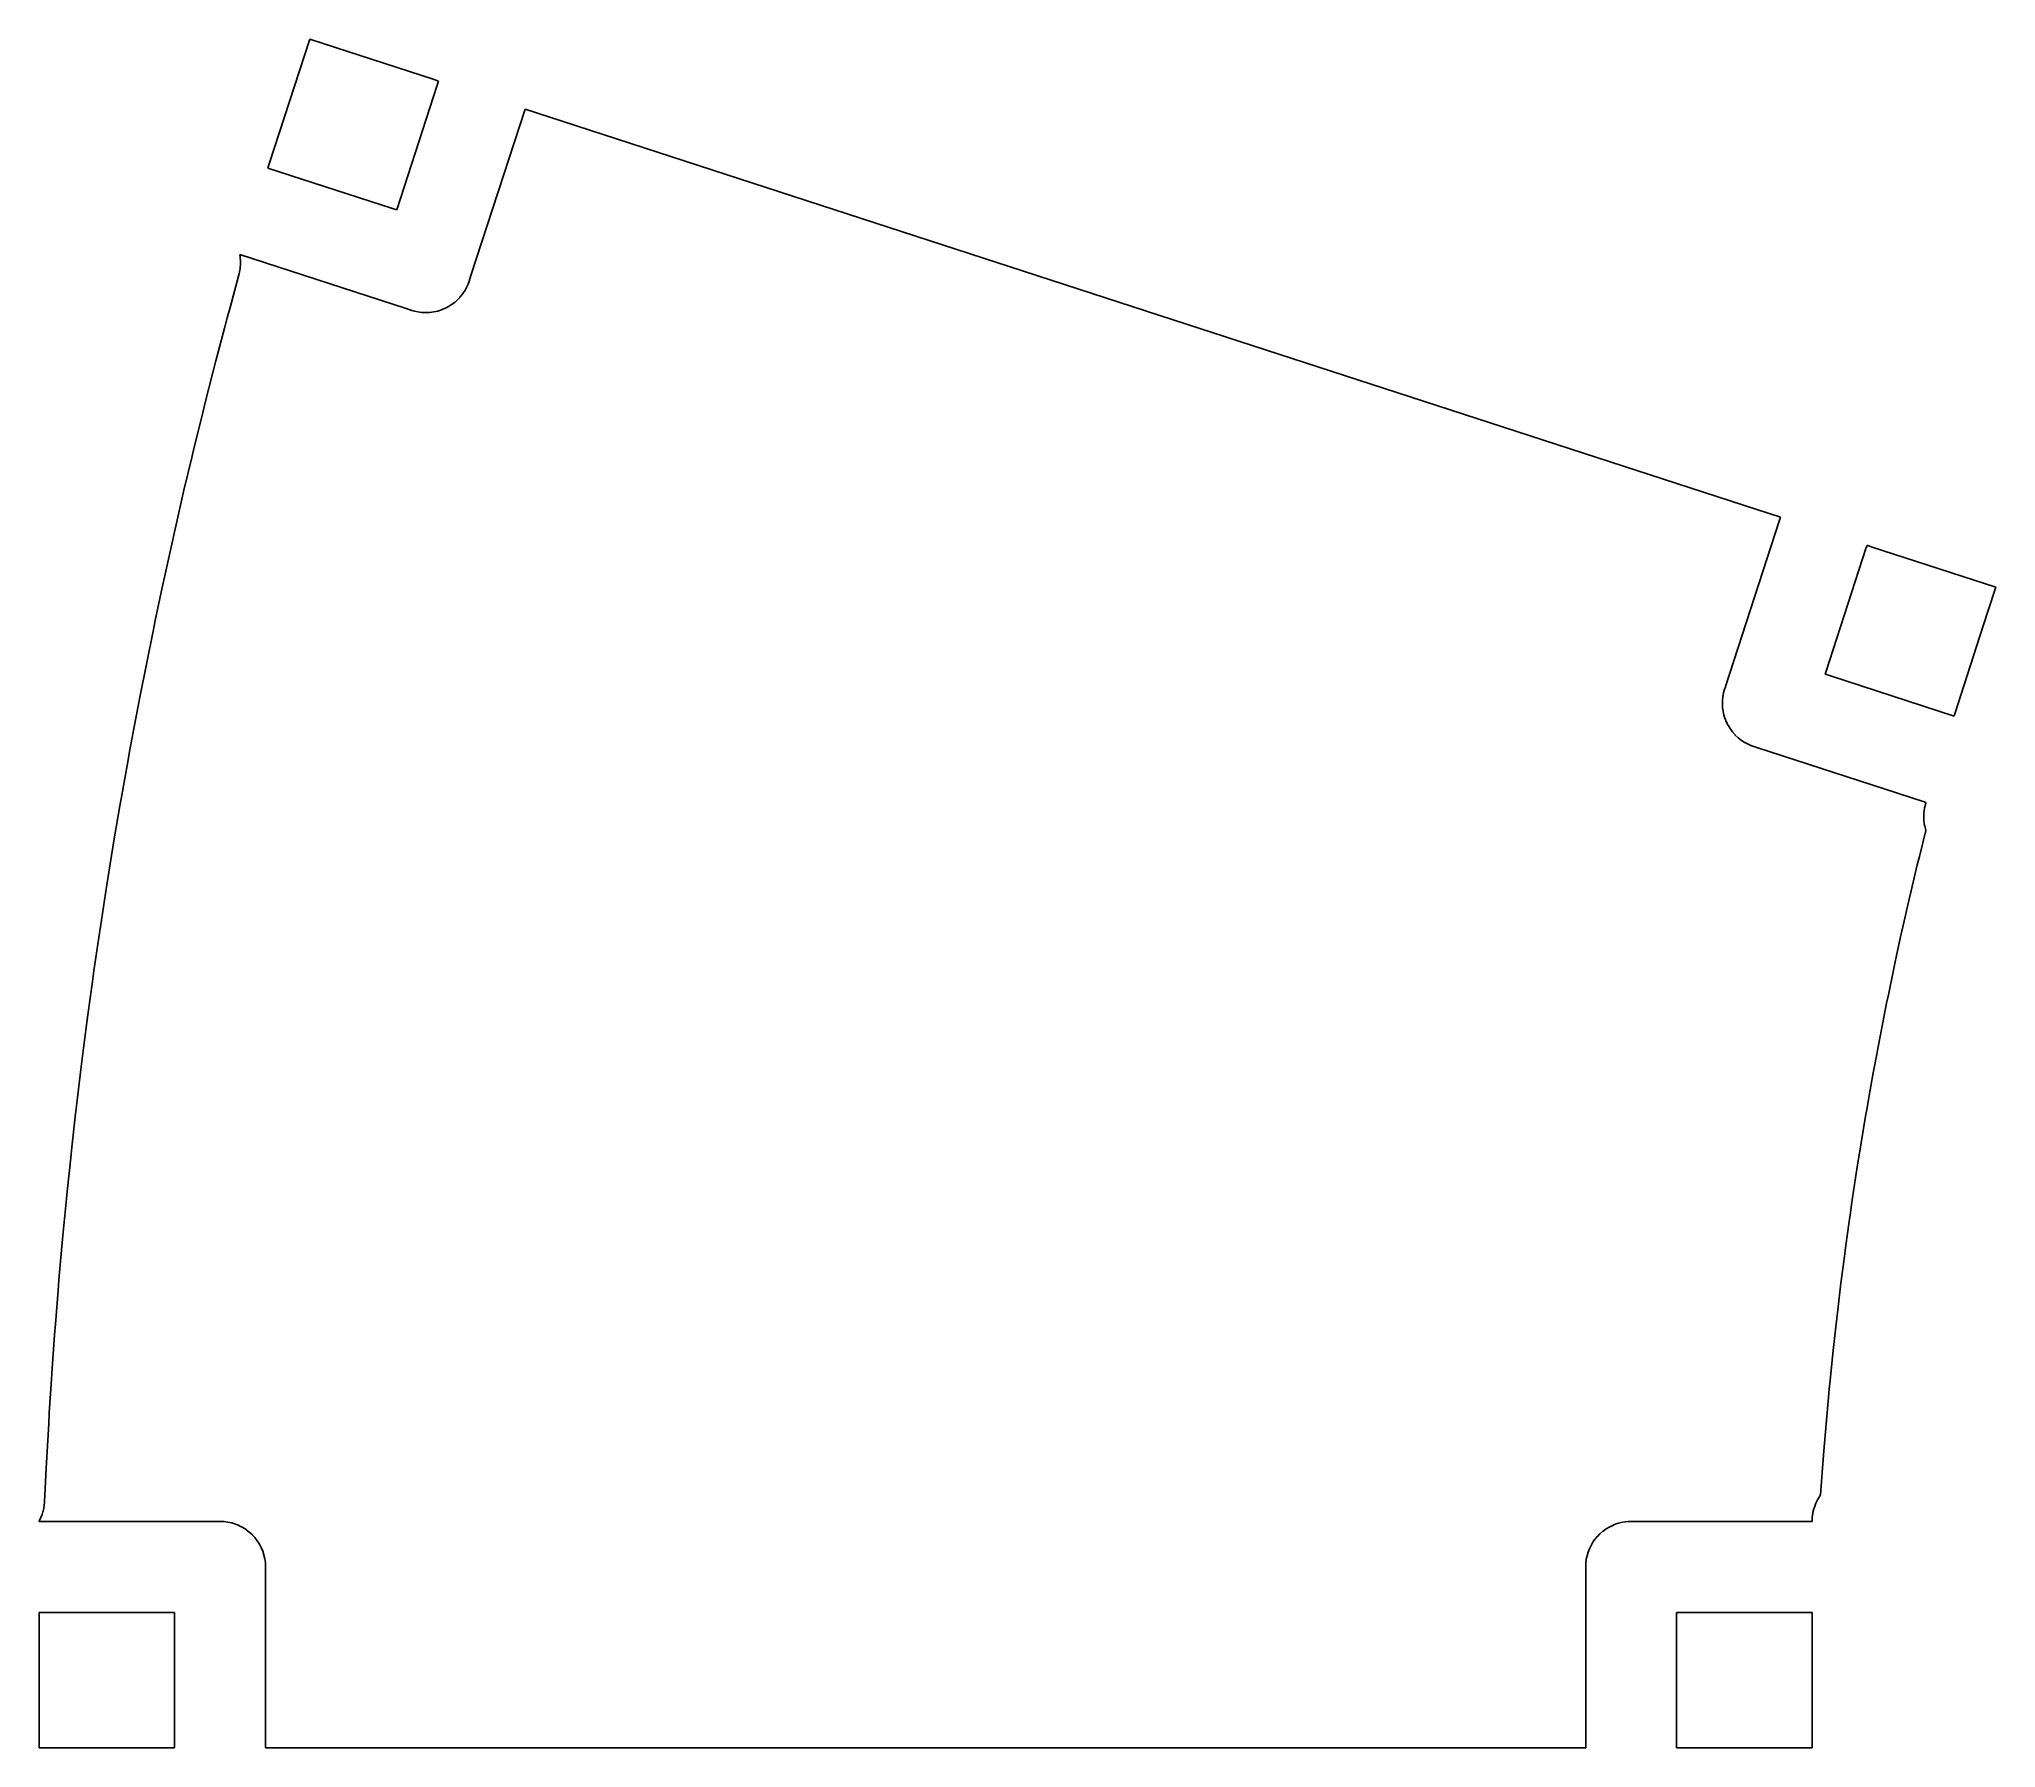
# Model space of a CAD drawing. Header units: millimetres. Extents: x 0 to 215, y 0 to 188.
import ezdxf

# ---------------------------------------------------------------- set-up
doc = ezdxf.new("R2010")
doc.units = ezdxf.units.MM
doc.layers.add('Mesh_cs001', color=7, linetype='CONTINUOUS')

msp = doc.modelspace()

# ---------------------------------------------------------------- linework, layer by layer
at = {"layer": 'Mesh_cs001'}
for p, q in [((25.3076, 174.189, 9.1), (29.7585, 187.887, 9.1)), ((29.7585, 187.887, 9.1), (43.4568, 183.437, 9.1)), ((43.4568, 183.437, 9.1), (43.9292, 183.283, 9.1)), ((43.9292, 183.283, 9.1), (43.7757, 182.811, 9.1)), ((43.7757, 182.811, 9.1), (39.3248, 169.112, 9.1)), ((53.4398, 180.193, 9.1), (47.4953, 161.898, 9.1)), ((56.0599, 179.342, 9.1), (53.4398, 180.193, 9.1)), ((124.734, 157.028, 9.1), (56.0599, 179.342, 9.1)), ((25.1541, 173.717, 9.1), (25.3076, 174.189, 9.1)), ((38.8583, 169.264, 9.1), (25.1541, 173.717, 9.1)), ((39.3248, 169.112, 9.1), (38.8583, 169.264, 9.1)), ((40.3753, 158.256, 9.1), (22.0639, 164.206, 9.1)), ((22.0639, 164.206, 9.1), (22.0678, 164.179, 9.1)), ((22.0678, 164.179, 9.1), (22.0718, 164.152, 9.1)), ((22.0718, 164.152, 9.1), (22.0963, 163.974, 9.1)), ((22.0963, 163.974, 9.1), (22.1263, 163.761, 9.1)), ((22.1263, 163.761, 9.1), (22.136, 163.597, 9.1)), ((22.136, 163.597, 9.1), (22.1472, 163.389, 9.1)), ((21.9677, 161.959, 9.1), (20.9947, 158.383, 9.1)), ((21.9987, 162.084, 9.1), (21.9677, 161.959, 9.1)), ((22.0509, 162.31, 9.1), (21.9987, 162.084, 9.1)), ((22.0759, 162.475, 9.1), (22.0509, 162.31, 9.1)), ((22.0957, 162.625, 9.1), (22.0759, 162.475, 9.1)), ((22.1274, 162.835, 9.1), (22.0957, 162.625, 9.1)), ((22.1291, 162.861, 9.1), (22.1274, 162.835, 9.1)), ((22.1433, 163.07, 9.1), (22.1291, 162.861, 9.1)), ((22.1464, 163.213, 9.1), (22.1433, 163.07, 9.1)), ((22.1472, 163.389, 9.1), (22.1464, 163.213, 9.1)), ((47.4953, 161.898, 9.1), (47.2903, 161.267, 9.1)), ((46.2697, 159.488, 9.1), (45.9984, 159.206, 9.1)), ((46.28, 159.499, 9.1), (46.2697, 159.488, 9.1)), ((46.5279, 159.803, 9.1), (46.28, 159.499, 9.1)), ((46.5372, 159.815, 9.1), (46.5279, 159.803, 9.1)), ((46.76, 160.139, 9.1), (46.5372, 159.815, 9.1)), ((46.7682, 160.151, 9.1), (46.76, 160.139, 9.1)), ((46.9643, 160.493, 9.1), (46.7682, 160.151, 9.1)), ((46.9714, 160.506, 9.1), (46.9643, 160.493, 9.1)), ((47.1443, 160.875, 9.1), (46.9714, 160.506, 9.1)), ((47.149, 160.885, 9.1), (47.1443, 160.875, 9.1)), ((47.2864, 161.256, 9.1), (47.149, 160.885, 9.1)), ((47.2903, 161.267, 9.1), (47.2864, 161.256, 9.1)), ((20.6846, 157.243, 9.1), (20.3837, 156.101, 9.1)), ((20.9947, 158.383, 9.1), (20.6846, 157.243, 9.1)), ((40.99, 158.057, 9.1), (40.3753, 158.256, 9.1)), ((41.2994, 157.967, 9.1), (40.99, 158.057, 9.1)), ((41.3123, 157.964, 9.1), (41.2994, 157.967, 9.1)), ((41.6352, 157.894, 9.1), (41.3123, 157.964, 9.1)), ((41.6484, 157.891, 9.1), (41.6352, 157.894, 9.1)), ((42.0709, 157.834, 9.1), (41.6484, 157.891, 9.1)), ((42.083, 157.832, 9.1), (42.0709, 157.834, 9.1)), ((42.5098, 157.813, 9.1), (42.083, 157.832, 9.1)), ((42.5232, 157.812, 9.1), (42.5098, 157.813, 9.1)), ((42.5366, 157.813, 9.1), (42.5232, 157.812, 9.1)), ((42.9644, 157.83, 9.1), (42.5366, 157.813, 9.1)), ((42.9777, 157.832, 9.1), (42.9644, 157.83, 9.1)), ((43.4031, 157.888, 9.1), (42.9777, 157.832, 9.1)), ((43.4162, 157.891, 9.1), (43.4031, 157.888, 9.1)), ((43.8358, 157.984, 9.1), (43.4162, 157.891, 9.1)), ((43.8487, 157.988, 9.1), (43.8358, 157.984, 9.1)), ((44.2591, 158.119, 9.1), (43.8487, 157.988, 9.1)), ((44.2716, 158.123, 9.1), (44.2591, 158.119, 9.1)), ((44.6696, 158.291, 9.1), (44.2716, 158.123, 9.1)), ((44.683, 158.297, 9.1), (44.6696, 158.291, 9.1)), ((45.0277, 158.478, 9.1), (44.683, 158.297, 9.1)), ((45.0405, 158.485, 9.1), (45.0277, 158.478, 9.1)), ((45.3701, 158.693, 9.1), (45.0405, 158.485, 9.1)), ((45.3821, 158.702, 9.1), (45.3701, 158.693, 9.1)), ((45.6944, 158.937, 9.1), (45.3821, 158.702, 9.1)), ((45.7056, 158.946, 9.1), (45.6944, 158.937, 9.1)), ((45.9984, 159.206, 9.1), (45.7056, 158.946, 9.1)), ((20.3837, 156.101, 9.1), (19.4395, 152.516, 9.1)), ((152.272, 148.08, 9.1), (124.734, 157.028, 9.1)), ((19.1478, 151.372, 9.1), (18.2324, 147.78, 9.1)), ((19.4395, 152.516, 9.1), (19.1478, 151.372, 9.1)), ((17.9499, 146.633, 9.1), (17.0635, 143.033, 9.1)), ((18.2324, 147.78, 9.1), (17.9499, 146.633, 9.1)), ((188.913, 136.175, 9.1), (152.272, 148.08, 9.1)), ((17.0635, 143.033, 9.1), (16.7902, 141.884, 9.1)), ((16.7902, 141.884, 9.1), (15.9327, 138.278, 9.1)), ((15.9327, 138.278, 9.1), (15.1042, 134.665, 9.1)), ((191.533, 135.324, 9.1), (188.913, 136.175, 9.1)), ((14.8402, 133.514, 9.1), (14.5854, 132.36, 9.1)), ((15.1042, 134.665, 9.1), (14.8402, 133.514, 9.1)), ((185.486, 116.713, 9.1), (191.431, 135.008, 9.1)), ((191.431, 135.008, 9.1), (191.456, 135.087, 9.1)), ((191.456, 135.087, 9.1), (191.482, 135.166, 9.1)), ((191.482, 135.166, 9.1), (191.508, 135.245, 9.1)), ((191.508, 135.245, 9.1), (191.533, 135.324, 9.1)), ((14.5854, 132.36, 9.1), (13.786, 128.741, 9.1)), ((200.967, 131.997, 9.1), (196.516, 118.299, 9.1)), ((201.005, 132.115, 9.1), (200.967, 131.997, 9.1)), ((201.044, 132.234, 9.1), (201.005, 132.115, 9.1)), ((201.516, 132.08, 9.1), (201.044, 132.234, 9.1)), ((215.214, 127.629, 9.1), (201.516, 132.08, 9.1)), ((13.5406, 127.585, 9.1), (12.7703, 123.96, 9.1)), ((13.786, 128.741, 9.1), (13.5406, 127.585, 9.1)), ((214.341, 124.942, 9.1), (215.214, 127.629, 9.1)), ((213.469, 122.256, 9.1), (214.341, 124.942, 9.1)), ((12.5341, 122.802, 9.1), (11.793, 119.17, 9.1)), ((12.7703, 123.96, 9.1), (12.5341, 122.802, 9.1)), ((210.687, 113.695, 9.1), (213.469, 122.256, 9.1)), ((11.793, 119.17, 9.1), (11.0811, 115.533, 9.1)), ((185.274, 116.007, 9.1), (185.384, 116.398, 9.1)), ((185.384, 116.398, 9.1), (185.409, 116.476, 9.1)), ((185.409, 116.476, 9.1), (185.435, 116.555, 9.1)), ((185.435, 116.555, 9.1), (185.461, 116.634, 9.1)), ((185.461, 116.634, 9.1), (185.486, 116.713, 9.1)), ((196.478, 118.181, 9.1), (196.439, 118.063, 9.1)), ((196.439, 118.063, 9.1), (196.912, 117.909, 9.1)), ((196.516, 118.299, 9.1), (196.478, 118.181, 9.1)), ((196.912, 117.909, 9.1), (210.61, 113.458, 9.1)), ((10.8542, 114.373, 9.1), (10.6367, 113.212, 9.1)), ((11.0811, 115.533, 9.1), (10.8542, 114.373, 9.1)), ((185.14, 114.786, 9.1), (185.15, 115.179, 9.1)), ((185.14, 114.772, 9.1), (185.14, 114.786, 9.1)), ((185.161, 114.381, 9.1), (185.14, 114.772, 9.1)), ((185.15, 115.179, 9.1), (185.151, 115.192, 9.1)), ((185.151, 115.192, 9.1), (185.193, 115.584, 9.1)), ((185.163, 114.368, 9.1), (185.161, 114.381, 9.1)), ((185.216, 113.98, 9.1), (185.163, 114.368, 9.1)), ((185.193, 115.584, 9.1), (185.195, 115.597, 9.1)), ((185.195, 115.597, 9.1), (185.272, 115.997, 9.1)), ((185.272, 115.997, 9.1), (185.274, 116.007, 9.1)), ((10.6367, 113.212, 9.1), (9.95406, 109.569, 9.1)), ((185.218, 113.968, 9.1), (185.216, 113.98, 9.1)), ((185.302, 113.586, 9.1), (185.218, 113.968, 9.1)), ((185.306, 113.573, 9.1), (185.302, 113.586, 9.1)), ((185.42, 113.199, 9.1), (185.306, 113.573, 9.1)), ((185.425, 113.187, 9.1), (185.42, 113.199, 9.1)), ((185.569, 112.824, 9.1), (185.425, 113.187, 9.1)), ((185.574, 112.812, 9.1), (185.569, 112.824, 9.1)), ((185.747, 112.463, 9.1), (185.574, 112.812, 9.1)), ((185.753, 112.451, 9.1), (185.747, 112.463, 9.1)), ((185.977, 112.082, 9.1), (185.753, 112.451, 9.1)), ((185.984, 112.071, 9.1), (185.977, 112.082, 9.1)), ((186.24, 111.724, 9.1), (185.984, 112.071, 9.1)), ((210.61, 113.458, 9.1), (210.648, 113.576, 9.1)), ((210.648, 113.576, 9.1), (210.687, 113.695, 9.1)), ((186.532, 111.39, 9.1), (186.24, 111.724, 9.1)), ((186.551, 111.371, 9.1), (186.532, 111.39, 9.1)), ((186.862, 111.076, 9.1), (186.551, 111.371, 9.1)), ((186.873, 111.067, 9.1), (186.862, 111.076, 9.1)), ((187.208, 110.801, 9.1), (186.873, 111.067, 9.1)), ((187.577, 110.559, 9.1), (187.208, 110.801, 9.1)), ((187.588, 110.552, 9.1), (187.577, 110.559, 9.1)), ((187.964, 110.351, 9.1), (187.588, 110.552, 9.1)), ((188.278, 110.212, 9.1), (187.964, 110.351, 9.1)), ((188.594, 110.097, 9.1), (188.278, 110.212, 9.1)), ((188.909, 109.995, 9.1), (188.594, 110.097, 9.1)), ((207.204, 104.05, 9.1), (188.909, 109.995, 9.1)), ((9.74586, 108.406, 9.1), (9.09254, 104.758, 9.1)), ((9.95406, 109.569, 9.1), (9.74586, 108.406, 9.1)), ((8.8937, 103.593, 9.1), (8.26974, 99.9394, 9.1)), ((9.09254, 104.758, 9.1), (8.8937, 103.593, 9.1)), ((207.52, 103.948, 9.1), (207.204, 104.05, 9.1)), ((207.324, 103.052, 9.1), (207.366, 103.352, 9.1)), ((207.366, 103.352, 9.1), (207.392, 103.471, 9.1)), ((207.392, 103.471, 9.1), (207.495, 103.862, 9.1)), ((207.495, 103.862, 9.1), (207.507, 103.901, 9.1)), ((207.507, 103.901, 9.1), (207.514, 103.927, 9.1)), ((207.514, 103.927, 9.1), (207.52, 103.948, 9.1)), ((207.275, 102.424, 9.1), (207.285, 102.624, 9.1)), ((207.276, 102.36, 9.1), (207.275, 102.424, 9.1)), ((207.282, 102.209, 9.1), (207.276, 102.36, 9.1)), ((207.285, 102.11, 9.1), (207.282, 102.209, 9.1)), ((207.285, 102.624, 9.1), (207.294, 102.83, 9.1)), ((207.3, 101.941, 9.1), (207.285, 102.11, 9.1)), ((207.294, 102.83, 9.1), (207.324, 103.052, 9.1)), ((207.324, 101.705, 9.1), (207.3, 101.941, 9.1)), ((207.339, 101.619, 9.1), (207.324, 101.705, 9.1)), ((207.385, 101.361, 9.1), (207.339, 101.619, 9.1)), ((207.464, 101.054, 9.1), (207.385, 101.361, 9.1)), ((8.26974, 99.9394, 9.1), (7.67517, 96.2807, 9.1)), ((206.802, 98.0152, 9.1), (207.511, 100.886, 9.1)), ((207.511, 100.886, 9.1), (207.464, 101.054, 9.1)), ((205.895, 94.2233, 9.1), (206.576, 97.1004, 9.1)), ((206.576, 97.1004, 9.1), (206.802, 98.0152, 9.1)), ((7.48569, 95.1148, 9.1), (7.3056, 93.9473, 9.1)), ((7.67517, 96.2807, 9.1), (7.48569, 95.1148, 9.1)), ((7.3056, 93.9473, 9.1), (6.74046, 90.2839, 9.1)), ((205.023, 90.423, 9.1), (205.678, 93.3064, 9.1)), ((205.678, 93.3064, 9.1), (205.895, 94.2233, 9.1)), ((204.815, 89.5041, 9.1), (205.023, 90.423, 9.1)), ((6.56975, 89.1151, 9.1), (6.03409, 85.4473, 9.1)), ((6.74046, 90.2839, 9.1), (6.56975, 89.1151, 9.1)), ((204.188, 86.6147, 9.1), (204.815, 89.5041, 9.1)), ((203.988, 85.6939, 9.1), (204.188, 86.6147, 9.1)), ((5.87278, 84.2771, 9.1), (5.36662, 80.6051, 9.1)), ((6.03409, 85.4473, 9.1), (5.87278, 84.2771, 9.1)), ((203.388, 82.7986, 9.1), (203.988, 85.6939, 9.1)), ((202.624, 78.9752, 9.1), (203.197, 81.876, 9.1)), ((203.197, 81.876, 9.1), (203.388, 82.7986, 9.1)), ((5.36662, 80.6051, 9.1), (4.88999, 76.9292, 9.1)), ((201.897, 75.1447, 9.1), (202.442, 78.0508, 9.1)), ((202.442, 78.0508, 9.1), (202.624, 78.9752, 9.1)), ((4.7381, 75.7578, 9.1), (4.59563, 74.5851, 9.1)), ((4.88999, 76.9292, 9.1), (4.7381, 75.7578, 9.1)), ((4.59563, 74.5851, 9.1), (4.14857, 70.9055, 9.1)), ((201.206, 71.3075, 9.1), (201.723, 74.2186, 9.1)), ((201.723, 74.2186, 9.1), (201.897, 75.1447, 9.1)), ((201.041, 70.3798, 9.1), (201.206, 71.3075, 9.1)), ((4.01553, 69.7317, 9.1), (3.59806, 66.0486, 9.1)), ((4.14857, 70.9055, 9.1), (4.01553, 69.7317, 9.1)), ((200.394, 66.5348, 9.1), (200.885, 69.4506, 9.1)), ((200.885, 69.4506, 9.1), (201.041, 70.3798, 9.1)), ((3.47447, 64.8738, 9.1), (3.08662, 61.1875, 9.1)), ((3.59806, 66.0486, 9.1), (3.47447, 64.8738, 9.1)), ((199.932, 63.6145, 9.1), (200.394, 66.5348, 9.1)), ((199.35, 59.7593, 9.1), (199.785, 62.6838, 9.1)), ((199.785, 62.6838, 9.1), (199.932, 63.6145, 9.1)), ((3.08662, 61.1875, 9.1), (2.97247, 60.0118, 9.1)), ((2.97247, 60.0118, 9.1), (2.61428, 56.3224, 9.1)), ((199.081, 57.894, 9.1), (199.211, 58.8273, 9.1)), ((199.211, 58.8273, 9.1), (199.35, 59.7593, 9.1)), ((2.61428, 56.3224, 9.1), (2.50958, 55.1458, 9.1)), ((198.674, 54.9655, 9.1), (199.081, 57.894, 9.1)), ((2.50958, 55.1458, 9.1), (2.18106, 51.4537, 9.1)), ((198.173, 51.0988, 9.1), (198.553, 54.031, 9.1)), ((198.553, 54.031, 9.1), (198.674, 54.9655, 9.1)), ((2.08583, 50.2763, 9.1), (1.78699, 46.5816, 9.1)), ((2.18106, 51.4537, 9.1), (2.08583, 50.2763, 9.1)), ((197.821, 48.1631, 9.1), (198.173, 51.0988, 9.1)), ((197.709, 47.2275, 9.1), (197.821, 48.1631, 9.1)), ((1.70123, 45.4035, 9.1), (1.43211, 41.7066, 9.1)), ((1.78699, 46.5816, 9.1), (1.70123, 45.4035, 9.1)), ((197.282, 43.3521, 9.1), (197.606, 46.291, 9.1)), ((197.606, 46.291, 9.1), (197.709, 47.2275, 9.1)), ((196.985, 40.4103, 9.1), (197.282, 43.3521, 9.1)), ((1.43211, 41.7066, 9.1), (1.35582, 40.5278, 9.1)), ((1.35582, 40.5278, 9.1), (1.11642, 36.8288, 9.1)), ((196.805, 38.5344, 9.1), (196.891, 39.4727, 9.1)), ((196.891, 39.4727, 9.1), (196.985, 40.4103, 9.1)), ((1.11642, 36.8288, 9.1), (1.04961, 35.6495, 9.1)), ((196.536, 35.5899, 9.1), (196.805, 38.5344, 9.1)), ((1.04961, 35.6495, 9.1), (0.839965, 31.9487, 9.1)), ((196.295, 32.643, 9.1), (196.536, 35.5899, 9.1)), ((196.219, 31.7039, 9.1), (196.295, 32.643, 9.1)), ((0.782637, 30.7688, 9.1), (0.602746, 27.0665, 9.1)), ((0.839965, 31.9487, 9.1), (0.782637, 30.7688, 9.1)), ((195.938, 27.8151, 9.1), (196.151, 30.7641, 9.1)), ((196.151, 30.7641, 9.1), (196.219, 31.7039, 9.1)), ((0.424753, 25.9489, 9.1), (0.337553, 25.6759, 9.1)), ((0.445891, 26.0378, 9.1), (0.424753, 25.9489, 9.1)), ((0.512219, 26.3166, 9.1), (0.445891, 26.0378, 9.1)), ((0.526585, 26.4068, 9.1), (0.512219, 26.3166, 9.1)), ((0.571664, 26.6898, 9.1), (0.526585, 26.4068, 9.1)), ((0.595234, 26.9755, 9.1), (0.571664, 26.6898, 9.1)), ((0.602746, 27.0665, 9.1), (0.595234, 26.9755, 9.1)), ((195.068, 25.7219, 9.1), (195.137, 26.052, 9.1)), ((195.137, 26.052, 9.1), (195.161, 26.1568, 9.1)), ((195.161, 26.1568, 9.1), (195.258, 26.4785, 9.1)), ((195.258, 26.4785, 9.1), (195.291, 26.5808, 9.1)), ((195.291, 26.5808, 9.1), (195.416, 26.8918, 9.1)), ((195.416, 26.8918, 9.1), (195.458, 26.9907, 9.1)), ((195.458, 26.9907, 9.1), (195.61, 27.2889, 9.1)), ((195.61, 27.2889, 9.1), (195.661, 27.3837, 9.1)), ((195.661, 27.3837, 9.1), (195.766, 27.5588, 9.1)), ((195.766, 27.5588, 9.1), (195.825, 27.6488, 9.1)), ((195.825, 27.6488, 9.1), (195.938, 27.8151, 9.1)), ((0.005597, 24.9113, 9.1), (0, 24.9, 9.1)), ((0, 24.9, 9.1), (0.017003, 24.9, 9.1)), ((0.16791, 25.2386, 9.1), (0.005597, 24.9113, 9.1)), ((0.017003, 24.9, 9.1), (19.2537, 24.9, 9.1)), ((0.202191, 25.3233, 9.1), (0.16791, 25.2386, 9.1)), ((0.309764, 25.5889, 9.1), (0.202191, 25.3233, 9.1)), ((0.337553, 25.6759, 9.1), (0.309764, 25.5889, 9.1)), ((19.2537, 24.9, 9.1), (19.9, 24.9, 9.1)), ((19.9, 24.9, 9.1), (20.3213, 24.8816, 9.1)), ((20.3213, 24.8816, 9.1), (20.3358, 24.881, 9.1)), ((20.3358, 24.881, 9.1), (20.7538, 24.8259, 9.1)), ((20.7538, 24.8259, 9.1), (20.7682, 24.824, 9.1)), ((20.7682, 24.824, 9.1), (21.1799, 24.7328, 9.1)), ((21.1799, 24.7328, 9.1), (21.1941, 24.7296, 9.1)), ((21.1941, 24.7296, 9.1), (21.5962, 24.6028, 9.1)), ((21.5962, 24.6028, 9.1), (21.6101, 24.5985, 9.1)), ((21.6101, 24.5985, 9.1), (21.9997, 24.4371, 9.1)), ((21.9997, 24.4371, 9.1), (22.0131, 24.4315, 9.1)), ((22.0131, 24.4315, 9.1), (22.3871, 24.2368, 9.1)), ((22.3871, 24.2368, 9.1), (22.4, 24.2301, 9.1)), ((22.4, 24.2301, 9.1), (22.7556, 24.0036, 9.1)), ((22.7556, 24.0036, 9.1), (22.7679, 23.9958, 9.1)), ((22.7679, 23.9958, 9.1), (22.7794, 23.9869, 9.1)), ((22.7794, 23.9869, 9.1), (23.1139, 23.7302, 9.1)), ((23.1139, 23.7302, 9.1), (23.4248, 23.4454, 9.1)), ((171.671, 23.539, 9.1), (171.998, 23.821, 9.1)), ((171.998, 23.821, 9.1), (172.008, 23.8296, 9.1)), ((172.008, 23.8296, 9.1), (172.358, 24.0808, 9.1)), ((172.358, 24.0808, 9.1), (172.369, 24.0886, 9.1)), ((172.369, 24.0886, 9.1), (172.74, 24.3072, 9.1)), ((172.74, 24.3072, 9.1), (172.751, 24.314, 9.1)), ((172.751, 24.314, 9.1), (172.764, 24.3199, 9.1)), ((172.764, 24.3199, 9.1), (173.151, 24.5044, 9.1)), ((173.151, 24.5044, 9.1), (173.163, 24.5092, 9.1)), ((173.163, 24.5092, 9.1), (173.565, 24.6585, 9.1)), ((173.565, 24.6585, 9.1), (173.578, 24.6622, 9.1)), ((173.578, 24.6622, 9.1), (173.99, 24.7752, 9.1)), ((173.99, 24.7752, 9.1), (174.003, 24.7779, 9.1)), ((174.003, 24.7779, 9.1), (174.423, 24.8538, 9.1)), ((174.423, 24.8538, 9.1), (174.436, 24.8555, 9.1)), ((174.436, 24.8555, 9.1), (174.765, 24.8887, 9.1)), ((174.765, 24.8887, 9.1), (174.778, 24.8893, 9.1)), ((174.778, 24.8893, 9.1), (175.1, 24.9, 9.1)), ((175.1, 24.9, 9.1), (175.432, 24.9, 9.1)), ((175.432, 24.9, 9.1), (194.668, 24.9, 9.1)), ((194.668, 24.9, 9.1), (195, 24.9, 9.1)), ((195, 24.9, 9.1), (195.017, 25.3126, 9.1)), ((195.017, 25.3126, 9.1), (195.054, 25.6154, 9.1)), ((195.054, 25.6154, 9.1), (195.068, 25.7219, 9.1)), ((23.4248, 23.4454, 9.1), (23.4355, 23.4355, 9.1)), ((23.4355, 23.4355, 9.1), (23.7204, 23.1247, 9.1)), ((23.7204, 23.1247, 9.1), (23.7302, 23.1139, 9.1)), ((23.7302, 23.1139, 9.1), (23.9869, 22.7794, 9.1)), ((23.9869, 22.7794, 9.1), (23.9958, 22.7679, 9.1)), ((23.9958, 22.7679, 9.1), (24.2223, 22.4123, 9.1)), ((24.2223, 22.4123, 9.1), (24.2301, 22.4, 9.1)), ((24.2301, 22.4, 9.1), (24.4248, 22.026, 9.1)), ((24.4248, 22.026, 9.1), (24.4315, 22.0131, 9.1)), ((24.4315, 22.0131, 9.1), (24.5929, 21.6235, 9.1)), ((24.5929, 21.6235, 9.1), (24.5985, 21.6101, 9.1)), ((24.5985, 21.6101, 9.1), (24.7253, 21.208, 9.1)), ((170.37, 21.5212, 9.1), (170.512, 21.8871, 9.1)), ((170.512, 21.8871, 9.1), (170.517, 21.8987, 9.1)), ((170.517, 21.8987, 9.1), (170.688, 22.2513, 9.1)), ((170.688, 22.2513, 9.1), (170.693, 22.2622, 9.1)), ((170.693, 22.2622, 9.1), (170.892, 22.5993, 9.1)), ((170.892, 22.5993, 9.1), (170.899, 22.6109, 9.1)), ((170.899, 22.6109, 9.1), (171.123, 22.9303, 9.1)), ((171.123, 22.9303, 9.1), (171.131, 22.9412, 9.1)), ((171.131, 22.9412, 9.1), (171.38, 23.241, 9.1)), ((171.38, 23.241, 9.1), (171.389, 23.2513, 9.1)), ((171.389, 23.2513, 9.1), (171.661, 23.5296, 9.1)), ((171.661, 23.5296, 9.1), (171.671, 23.539, 9.1)), ((24.7253, 21.208, 9.1), (24.7296, 21.1941, 9.1)), ((24.7296, 21.1941, 9.1), (24.8209, 20.7824, 9.1)), ((24.8209, 20.7824, 9.1), (24.824, 20.7682, 9.1)), ((24.824, 20.7682, 9.1), (24.8791, 20.3502, 9.1)), ((24.8791, 20.3502, 9.1), (24.881, 20.3358, 9.1)), ((24.881, 20.3358, 9.1), (24.8994, 19.9145, 9.1)), ((24.8994, 19.9145, 9.1), (24.9, 19.9, 9.1)), ((24.9, 19.9, 9.1), (24.9, 19.2367, 9.1)), ((170.1, 19.9101, 9.1), (170.116, 20.3051, 9.1)), ((170.1, 19.9, 9.1), (170.1, 19.9101, 9.1)), ((170.1, 19.8171, 9.1), (170.1, 19.9, 9.1)), ((170.1, 19.7342, 9.1), (170.1, 19.8171, 9.1)), ((170.1, 19.6513, 9.1), (170.1, 19.7342, 9.1)), ((170.1, 19.5684, 9.1), (170.1, 19.6513, 9.1)), ((170.1, 0.331707, 9.1), (170.1, 19.5684, 9.1)), ((170.116, 20.3051, 9.1), (170.117, 20.3152, 9.1)), ((170.117, 20.3152, 9.1), (170.168, 20.7196, 9.1)), ((170.168, 20.7196, 9.1), (170.17, 20.7329, 9.1)), ((170.17, 20.7329, 9.1), (170.251, 21.1184, 9.1)), ((170.251, 21.1184, 9.1), (170.254, 21.1315, 9.1)), ((170.254, 21.1315, 9.1), (170.366, 21.5084, 9.1)), ((170.366, 21.5084, 9.1), (170.37, 21.5212, 9.1)), ((24.9, 19.2367, 9.1), (24.9, 0, 9.1)), ((0, 14.4033, 9.1), (0, 14.9, 9.1)), ((0, 14.9, 9.1), (14.4094, 14.9, 9.1)), ((0, 0, 9.1), (0, 14.4033, 9.1)), ((14.4094, 14.9, 9.1), (14.9, 14.9, 9.1)), ((14.9, 14.9, 9.1), (14.9, 0.496668, 9.1)), ((180.1, 14.7758, 9.1), (180.1, 14.9, 9.1)), ((180.1, 14.9, 9.1), (180.597, 14.9, 9.1)), ((180.1, 14.6517, 9.1), (180.1, 14.7758, 9.1)), ((180.1, 0.248351, 9.1), (180.1, 14.6517, 9.1)), ((180.597, 14.9, 9.1), (195, 14.9, 9.1)), ((195, 14.9, 9.1), (195, 14.7758, 9.1)), ((195, 14.7758, 9.1), (195, 14.6516, 9.1)), ((195, 14.6516, 9.1), (195, 5.64866, 9.1)), ((195, 5.64866, 9.1), (195, 2.82422, 9.1)), ((195, 2.82422, 9.1), (195, 0, 9.1)), ((14.4033, 0, 9.1), (0, 0, 9.1)), ((14.9, 0, 9.1), (14.4033, 0, 9.1)), ((14.9, 0.496668, 9.1), (14.9, 0, 9.1)), ((24.9, 0, 9.1), (27.655, 0, 9.1)), ((27.655, 0, 9.1), (99.8636, 0, 9.1)), ((99.8636, 0, 9.1), (128.818, 0, 9.1)), ((128.818, 0, 9.1), (167.345, 0, 9.1)), ((167.345, 0, 9.1), (170.1, 0, 9.1)), ((170.1, 0.248785, 9.1), (170.1, 0.331707, 9.1)), ((170.1, 0.165859, 9.1), (170.1, 0.248785, 9.1)), ((170.1, 0.08293, 9.1), (170.1, 0.165859, 9.1)), ((170.1, 0, 9.1), (170.1, 0.08293, 9.1)), ((180.1, 0.124178, 9.1), (180.1, 0.248351, 9.1)), ((180.1, 0, 9.1), (180.1, 0.124178, 9.1)), ((180.597, 0, 9.1), (180.1, 0, 9.1)), ((195, 0, 9.1), (180.597, 0, 9.1))]:
    msp.add_line(p, q, dxfattribs=at)

doc.saveas('drawing.dxf')
